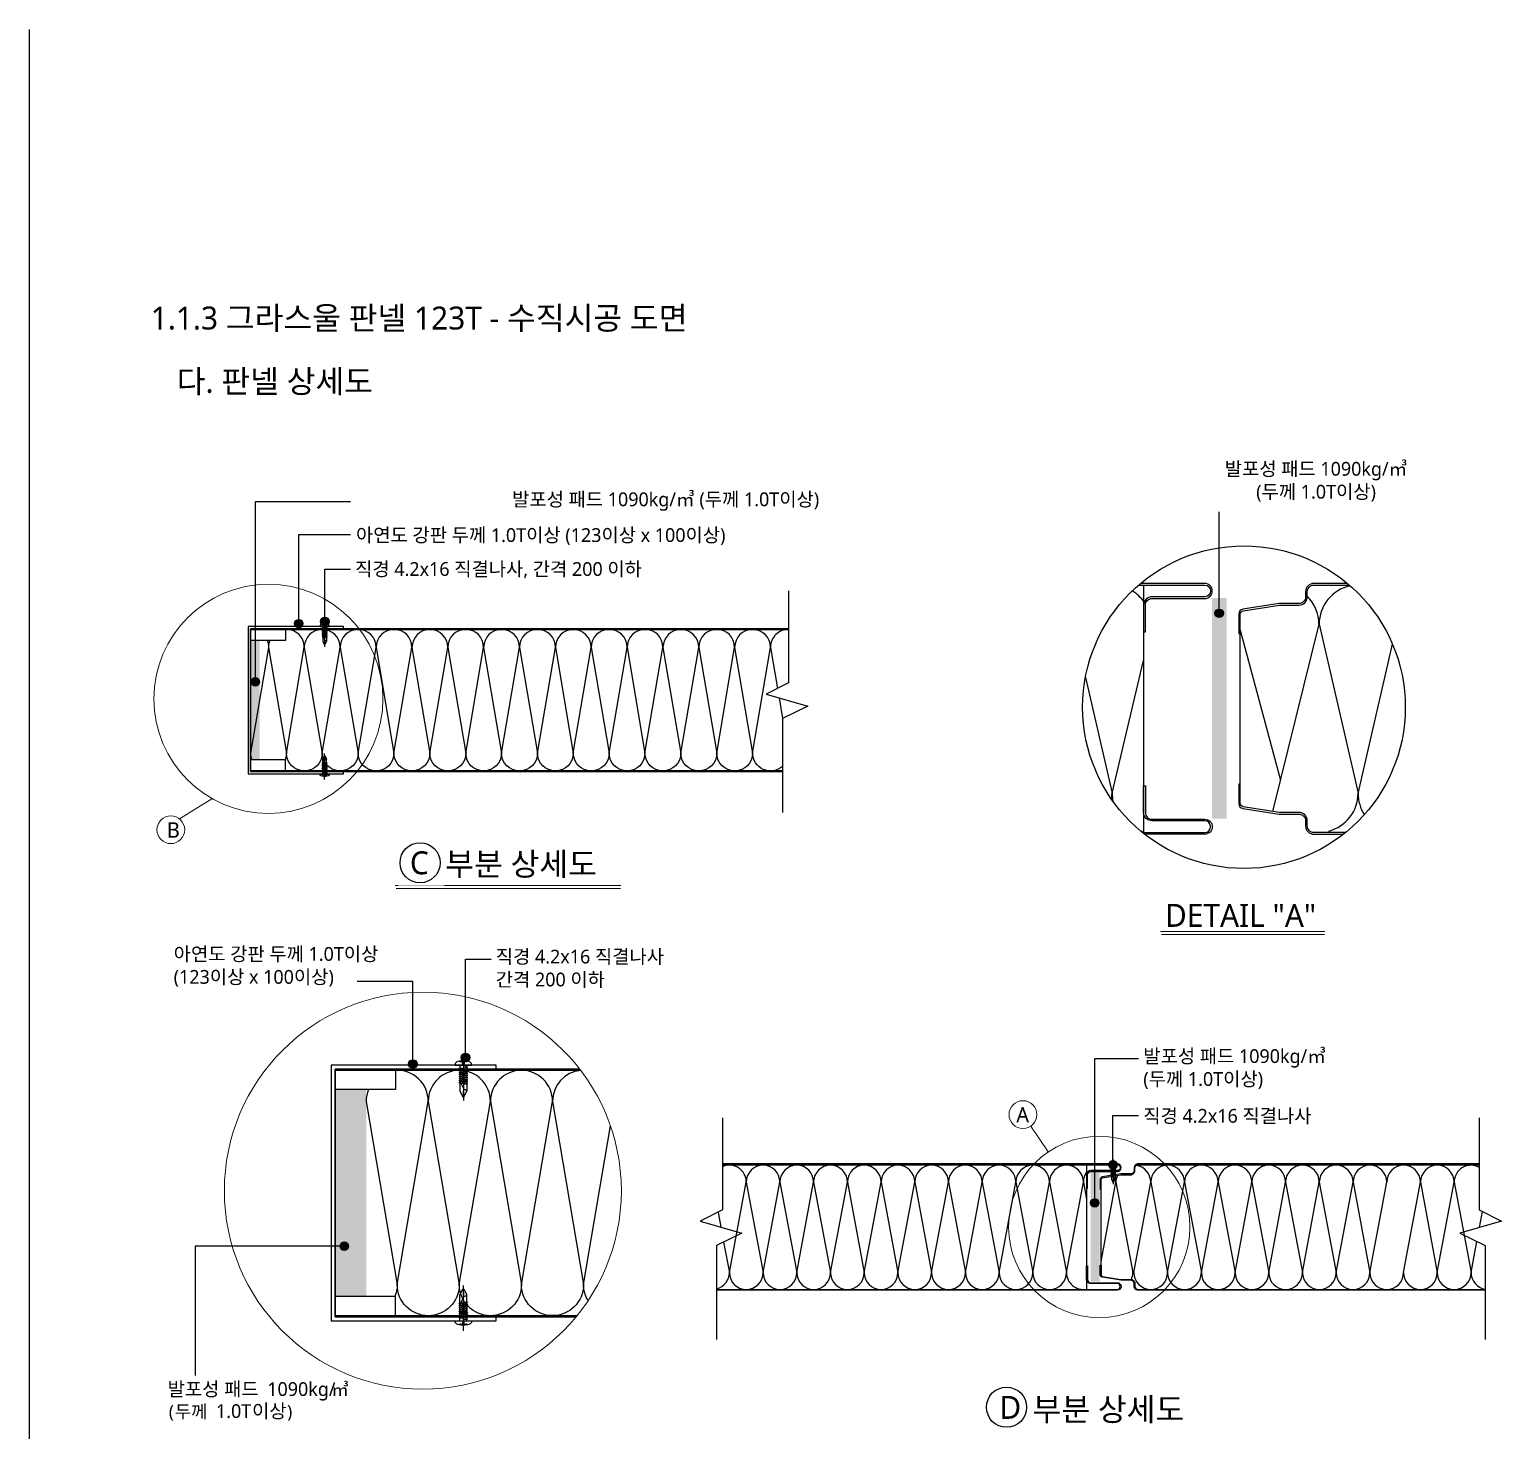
# Model space of a CAD drawing. Header units: millimetres. Extents: x -1365 to 31821, y 84 to 2865.
# Drawn here: x 18380 to 19664, y 1070 to 2292 of the extents above; entities that cross this region are included whole.
import ezdxf

# ---------------------------------------------------------------- set-up
doc = ezdxf.new("R2010")
doc.units = ezdxf.units.MM
doc.header["$LTSCALE"] = 10
doc.linetypes.add('CEN', pattern=[62, 60, -1, 0, -1])
for name, color, linetype in [('DIM', 7, 'Continuous'), ('SYM-LEAD', 6, 'Continuous'), ('SYP_BOLT', 9, 'Continuous'), ('SYP_CEN', 1, 'Continuous'), ('SYP_FACE', 6, 'Continuous'), ('SYP_FLASHING', 5, 'Continuous'), ('SYP_HATCH', 9, 'Continuous'), ('SYP_INSUL', 252, 'Continuous'), ('SYP_LEADER', 7, 'Continuous'), ('SYP_PANEL', 2, 'Continuous'), ('SYP_TEXT', 3, 'Continuous'), ('TEXT', 3, 'Continuous')]:
    doc.layers.add(name, color=color, linetype=linetype)
doc.styles.get("Standard").update_dxf_attribs({"font": 'malgun.ttf'})
doc.styles.add('SY PANEL', font='malgun.ttf')
doc.styles.add('SY맑은고딕', font='malgun.ttf', dxfattribs={"height": 100})
doc.styles.add('스타일1', font='malgun.ttf')

# ---------------------------------------------------------------- blocks, each defined once
blk = doc.blocks.new('피스')
at = {"layer": 'SYP_BOLT', "linetype": 'CEN'}
blk.add_line((3298.92, 2300.53), (3298.92, 2278.02), dxfattribs=at)
at = {"layer": 'SYP_BOLT'}
for p, q in [((3294.92, 2296.52), (3294.92, 2295.69)), ((3294.92, 2295.69), (3302.92, 2295.69)), ((3296.97, 2297.41), (3296.78, 2297.58)), ((3297.18, 2297.33), (3296.97, 2297.41)), ((3297.41, 2297.31), (3297.18, 2297.33)), ((3297.24, 2295.69), (3297.24, 2294.36)), ((3297.24, 2293.94), (3297.24, 2293.33)), ((3297.24, 2292.91), (3297.24, 2292.29)), ((3297.24, 2291.87), (3297.24, 2291.26)), ((3297.24, 2290.84), (3297.24, 2290.22)), ((3297.64, 2297.34), (3297.41, 2297.31)), ((3297.86, 2297.39), (3297.64, 2297.34)), ((3298.06, 2297.45), (3297.86, 2297.39)), ((3298.23, 2297.49), (3298.06, 2297.45)), ((3298.37, 2297.49), (3298.23, 2297.49)), ((3298.45, 2297.44), (3298.37, 2297.49)), ((3298.49, 2297.34), (3298.45, 2297.44)), ((3298.48, 2296.71), (3298.49, 2296.88)), ((3298.49, 2296.54), (3298.48, 2296.71)), ((3298.51, 2297.21), (3298.49, 2297.34)), ((3298.49, 2296.88), (3298.5, 2297.05)), ((3298.52, 2296.4), (3298.49, 2296.54)), ((3298.5, 2297.05), (3298.51, 2297.21)), ((3298.59, 2296.28), (3298.52, 2296.4)), ((3298.68, 2296.2), (3298.59, 2296.28)), ((3298.8, 2296.16), (3298.68, 2296.2)), ((3298.92, 2296.14), (3298.8, 2296.16)), ((3299.04, 2296.16), (3298.92, 2296.14)), ((3299.15, 2296.2), (3299.04, 2296.16)), ((3299.25, 2296.28), (3299.15, 2296.2)), ((3299.31, 2296.4), (3299.25, 2296.28)), ((3299.35, 2296.54), (3299.31, 2296.4)), ((3299.34, 2297.34), (3299.33, 2297.21)), ((3299.33, 2297.21), (3299.33, 2297.05)), ((3299.33, 2297.05), (3299.35, 2296.88)), ((3299.39, 2297.44), (3299.34, 2297.34)), ((3299.35, 2296.88), (3299.35, 2296.71)), ((3299.35, 2296.71), (3299.35, 2296.54)), ((3299.47, 2297.49), (3299.39, 2297.44)), ((3299.6, 2297.49), (3299.47, 2297.49)), ((3299.77, 2297.45), (3299.6, 2297.49)), ((3299.98, 2297.39), (3299.77, 2297.45)), ((3300.2, 2297.34), (3299.98, 2297.39)), ((3300.43, 2297.31), (3300.2, 2297.34)), ((3300.66, 2297.33), (3300.43, 2297.31)), ((3300.6, 2295.69), (3300.6, 2294.88)), ((3300.6, 2294.46), (3300.6, 2293.84)), ((3300.6, 2293.42), (3300.6, 2292.81)), ((3300.6, 2292.39), (3300.6, 2291.77)), ((3300.6, 2291.35), (3300.6, 2290.74)), ((3300.87, 2297.41), (3300.66, 2297.33)), ((3301.06, 2297.58), (3300.87, 2297.41)), ((3302.92, 2295.69), (3302.92, 2296.52)), ((3297.24, 2289.8), (3297.24, 2289.19)), ((3297.24, 2288.77), (3297.24, 2288.15)), ((3297.24, 2287.73), (3297.24, 2282.67)), ((3300.6, 2290.32), (3300.6, 2289.7)), ((3300.6, 2289.28), (3300.6, 2288.66)), ((3300.6, 2288.24), (3300.6, 2287.63)), ((3300.6, 2287.21), (3300.6, 2286.59)), ((3300.6, 2286.17), (3300.6, 2282.67))]:
    blk.add_line(p, q, dxfattribs=at)
at = {"layer": 'SYP_BOLT', "linetype": 'Continuous'}
for p, q in [((3296.83, 2294.2), (3297.24, 2294.36)), ((3296.83, 2294.2), (3301.01, 2293.65)), ((3296.83, 2293.16), (3297.24, 2293.33)), ((3296.83, 2293.16), (3301.01, 2292.61)), ((3296.83, 2292.13), (3297.24, 2292.29)), ((3296.83, 2292.13), (3301.01, 2291.58)), ((3296.83, 2291.09), (3297.24, 2291.26)), ((3296.83, 2291.09), (3301.01, 2290.54)), ((3296.84, 2294.11), (3300.97, 2293.57)), ((3296.84, 2294.11), (3297.24, 2293.94)), ((3296.84, 2293.07), (3300.97, 2292.53)), ((3296.84, 2293.07), (3297.24, 2292.91)), ((3296.84, 2292.04), (3300.97, 2291.5)), ((3296.84, 2292.04), (3297.24, 2291.87)), ((3296.84, 2291), (3300.97, 2290.46)), ((3296.84, 2291), (3297.24, 2290.84)), ((3297.24, 2294.36), (3300.6, 2293.84)), ((3297.24, 2293.94), (3300.6, 2293.42)), ((3297.24, 2293.33), (3300.6, 2292.81)), ((3297.24, 2292.91), (3300.6, 2292.39)), ((3297.24, 2292.29), (3300.6, 2291.77)), ((3297.24, 2291.87), (3300.6, 2291.35)), ((3297.24, 2291.26), (3300.6, 2290.74)), ((3297.24, 2290.84), (3300.6, 2290.32)), ((3298.86, 2294.88), (3300.97, 2294.6)), ((3298.86, 2294.88), (3300.6, 2294.46)), ((3298.87, 2294.96), (3301.02, 2294.68)), ((3298.87, 2294.96), (3300.6, 2294.88)), ((3301, 2294.71), (3300.6, 2294.88)), ((3301.01, 2294.63), (3300.6, 2294.46)), ((3301, 2293.68), (3300.6, 2293.84)), ((3301.01, 2293.59), (3300.6, 2293.42)), ((3301, 2292.64), (3300.6, 2292.81)), ((3301.01, 2292.55), (3300.6, 2292.39)), ((3301, 2291.61), (3300.6, 2291.77)), ((3301.01, 2291.52), (3300.6, 2291.35)), ((3296.83, 2290.05), (3297.24, 2290.22)), ((3296.83, 2290.05), (3301.01, 2289.5)), ((3296.83, 2289.02), (3297.24, 2289.19)), ((3296.83, 2289.02), (3301.01, 2288.47)), ((3296.83, 2287.98), (3297.24, 2288.15)), ((3296.83, 2287.98), (3301.01, 2287.43)), ((3296.83, 2286.95), (3297.24, 2287.11)), ((3296.83, 2286.95), (3297.24, 2286.89)), ((3296.84, 2289.97), (3300.97, 2289.42)), ((3296.84, 2289.97), (3297.24, 2289.8)), ((3296.84, 2288.93), (3300.97, 2288.39)), ((3296.84, 2288.93), (3297.24, 2288.77)), ((3296.84, 2287.89), (3300.97, 2287.35)), ((3296.84, 2287.89), (3297.24, 2287.73)), ((3296.84, 2286.86), (3297.24, 2286.81)), ((3296.84, 2286.86), (3297.24, 2286.7)), ((3297.24, 2290.22), (3300.6, 2289.7)), ((3297.24, 2289.8), (3300.6, 2289.28)), ((3297.24, 2289.19), (3300.6, 2288.66)), ((3297.24, 2288.77), (3300.6, 2288.24)), ((3297.24, 2288.15), (3300.6, 2287.63)), ((3297.24, 2287.73), (3300.6, 2287.21)), ((3297.24, 2287.73), (3299.12, 2283.68)), ((3297.54, 2287.07), (3300.6, 2286.59)), ((3297.65, 2286.84), (3301.01, 2286.4)), ((3297.69, 2286.75), (3300.97, 2286.32)), ((3297.75, 2286.61), (3300.6, 2286.17)), ((3301, 2290.57), (3300.6, 2290.74)), ((3301.01, 2290.48), (3300.6, 2290.32)), ((3301, 2289.54), (3300.6, 2289.7)), ((3301.01, 2289.45), (3300.6, 2289.28)), ((3301, 2288.5), (3300.6, 2288.66)), ((3301.01, 2288.41), (3300.6, 2288.24)), ((3301, 2287.47), (3300.6, 2287.63)), ((3301.01, 2287.38), (3300.6, 2287.21)), ((3301, 2286.43), (3300.6, 2286.59)), ((3301.01, 2286.34), (3300.6, 2286.17)), ((3297.24, 2282.67), (3298.67, 2279.82)), ((3299.16, 2279.82), (3300.6, 2282.67))]:
    blk.add_line(p, q, dxfattribs=at)
at = {"layer": 'SYP_BOLT'}
for centre, radius, start, end in [((3297.06, 2294.91), 2.68, 96.12038, 143.09613), ((3298.92, 2290.01), 7.87, 74.20502, 105.79498), ((3300.77, 2294.91), 2.68, 36.90387, 83.87962)]:
    blk.add_arc(centre, radius, start, end, dxfattribs=at)
at = {"layer": 'SYP_BOLT', "linetype": 'Continuous'}
for centre, radius, start, end in [((3296.9, 2294.16), 0.0777, 150.07535, 220.13388), ((3296.9, 2293.12), 0.0777, 150.07535, 220.13388), ((3296.9, 2292.09), 0.0777, 150.07535, 220.13388), ((3296.9, 2291.05), 0.0777, 150.07535, 220.13388), ((3298.89, 2294.92), 0.0505, 110.68507, 229.27288), ((3300.94, 2294.66), 0.0777, 330.07535, 40.13388), ((3300.94, 2293.63), 0.0777, 330.07535, 40.13388), ((3300.94, 2292.59), 0.0777, 330.07535, 40.13388), ((3300.94, 2291.56), 0.0777, 330.07535, 40.13388), ((3296.9, 2290.02), 0.0777, 150.07535, 220.13388), ((3296.9, 2288.98), 0.0777, 150.07535, 220.13388), ((3296.9, 2287.94), 0.0777, 150.07535, 220.13388), ((3296.9, 2286.91), 0.0777, 150.07535, 220.13388), ((3275, 2284.51), 24.13, 348.77857, 358.03647), ((3298.74, 2281.55), 2.16, 31.05361, 80.12284), ((3300.94, 2290.52), 0.0777, 330.07535, 40.13388), ((3300.94, 2289.49), 0.0777, 330.07535, 40.13388), ((3300.94, 2288.45), 0.0777, 330.07535, 40.13388), ((3300.94, 2287.41), 0.0777, 330.07535, 40.13388), ((3300.94, 2286.38), 0.0777, 330.07535, 40.13388), ((3298.91, 2280.11), 0.387, 230.73084, 310.10647)]:
    blk.add_arc(centre, radius, start, end, dxfattribs=at)

msp = doc.modelspace()

# ---------------------------------------------------------------- hatches: boundary and pattern name
at = {"layer": 'SYM-LEAD'}
for points in [[(19421.3, 1782.8, -1), (19413.9, 1782.8, -1)], [(18618.6, 1773.8, -1), (18611.1, 1773.8, -1)], [(18641.3, 1775.7, -1), (18633.8, 1775.7, -1)], [(18580.7, 1723.1, 1), (18573.2, 1723.1, 1)], [(18710.6, 1389.7, 1), (18718, 1389.7, 1)], [(18764, 1395.5, -1), (18756.6, 1395.5, -1)], [(19328.7, 1301.7, -1), (19321.2, 1301.7, -1)], [(19312.7, 1268.5, 1), (19305.3, 1268.5, 1)], [(18654.6, 1227.1, 1), (18654.6, 1234.5, 1)]]:
    msp.add_hatch(color=256, dxfattribs=at).paths.add_polyline_path(points)
at = {"layer": 'SYP_HATCH', "lineweight": -3}
h = msp.add_hatch(color=252, dxfattribs=at)
h.dxf.hatch_style = 1
h.paths.add_polyline_path([(19411.4, 1796), (19411.4, 1603.7), (19424.2, 1603.7), (19424.2, 1796)])
h = msp.add_hatch(color=252, dxfattribs=at)
h.dxf.hatch_style = 1
h.paths.add_polyline_path([(18572.8, 1759.2), (18572.8, 1654.9), (18580.7, 1654.9), (18580.7, 1759.2)])
h = msp.add_hatch(color=252, dxfattribs=at)
h.dxf.hatch_style = 1
h.paths.add_polyline_path([(18646.5, 1367.5), (18646.5, 1186.9), (18673.7, 1186.9), (18673.7, 1367.5)])
h = msp.add_hatch(color=252, dxfattribs=at)
h.dxf.hatch_style = 1
h.paths.add_polyline_path([(19305.4, 1295), (19305.4, 1199.9), (19313.2, 1199.9), (19313.2, 1295)])

# ---------------------------------------------------------------- linework, layer by layer
at = {"lineweight": 15}
for p, q in [((18698.9, 1545.4), (18895.8, 1545.4)), ((18699.7, 1542.9), (18895.5, 1542.9)), ((19366.5, 1505.3), (19509.7, 1505.3)), ((19367.3, 1502.7), (19509.3, 1502.7))]:
    msp.add_line(p, q, dxfattribs=at)
at = {"layer": 'DIM'}
msp.add_lwpolyline([(18380, 84), (18380, 2292)], dxfattribs=at)
at = {"layer": 'SYM-LEAD'}
for p, q in [((18577, 1723.1), (18577, 1880.4)), ((18577, 1880.4), (18659.9, 1880.4)), ((18614.8, 1773.8), (18614.8, 1851.6)), ((18637.6, 1775.7), (18637.6, 1821.4)), ((18760.3, 1395.5), (18760.3, 1481.2)), ((18714.3, 1389.7), (18714.3, 1461.6)), ((19309, 1268.5), (19309, 1394.4)), ((19324.9, 1301.7), (19324.9, 1344.7)), ((18654.6, 1230.8), (18524.4, 1230.8)), ((18524.4, 1230.8), (18524.4, 1118))]:
    msp.add_line(p, q, dxfattribs=at)
for centre in [(19417.6, 1782.8), (18614.8, 1773.8), (18637.6, 1775.7), (18577, 1723.1), (18714.3, 1389.7), (18760.3, 1395.5), (19324.9, 1301.7), (19309, 1268.5), (18654.6, 1230.8)]:
    msp.add_circle(centre, 3.72, dxfattribs=at)
at = {"layer": 'SYP_CEN'}
for points in [[(19041.9, 1802.4), (19041.9, 1722), (19022.4, 1712.2), (19058.8, 1701.9), (19036.8, 1690.9), (19036.8, 1609.1)], [(18984.5, 1342.9), (18984.5, 1262.5), (18965, 1252.6), (19001.3, 1242.3), (18979.3, 1231.4), (18979.3, 1149.5)], [(19644.3, 1342.9), (19644.3, 1262.5), (19663.8, 1252.6), (19627.5, 1242.3), (19649.5, 1231.4), (19649.5, 1149.5)]]:
    msp.add_lwpolyline(points, dxfattribs=at)
at = {"layer": 'SYP_FACE'}
for p, q in [((19351.7, 1807.4), (19351.7, 1591.6)), ((19436, 1633.9), (19436, 1765.1)), ((19301.9, 1301.9), (19301.9, 1193.1)), ((19314.6, 1214.4), (19314.6, 1280.6))]:
    msp.add_line(p, q, dxfattribs=at)
at = {"layer": 'SYP_FLASHING'}
for points in [[(18572.8, 1769.3), (18653.8, 1769.3), (18653.8, 1771.3), (18570.8, 1771.3), (18570.8, 1642.7), (18653.8, 1642.7), (18653.8, 1644.7), (18572.8, 1644.7)], [(18646.5, 1385.1), (18786.9, 1385.1), (18786.9, 1388.6), (18643, 1388.6), (18643, 1165.8), (18786.9, 1165.8), (18786.9, 1169.3), (18646.5, 1169.3)]]:
    msp.add_lwpolyline(points, close=True, dxfattribs=at)
at = {"layer": 'SYP_HATCH', "color": 252, "lineweight": -3}
for points in [[(18572.8, 1769.3), (18603.2, 1769.3), (18603.2, 1759.2), (18572.8, 1759.2)], [(18572.8, 1644.7), (18603.2, 1644.7), (18603.2, 1654.9), (18572.8, 1654.9)], [(18646.5, 1385.1), (18699.2, 1385.1), (18699.2, 1367.5), (18646.5, 1367.5)], [(18646.5, 1169.3), (18699.2, 1169.3), (18699.2, 1186.9), (18646.5, 1186.9)]]:
    msp.add_lwpolyline(points, close=True, dxfattribs=at)
at = {"layer": 'SYP_INSUL'}
for p, q in [((19464.3, 1610), (19504.7, 1773.3)), ((19504.7, 1773.3), (19538.7, 1625.8)), ((19436, 1768), (19471, 1637.3)), ((19538.7, 1625.6), (19568.6, 1755.8)), ((19324.1, 1625.8), (19351.7, 1741.5)), ((19300.9, 1726.7), (19324.1, 1625.8)), ((18990.4, 1207.8), (19005.1, 1286.7)), ((19005.1, 1286.7), (19019.8, 1207.8)), ((19019.8, 1207.8), (19034.5, 1286.7)), ((19034.5, 1286.7), (19049.2, 1207.8)), ((19049.2, 1207.8), (19063.9, 1286.7)), ((19063.9, 1286.7), (19078.6, 1207.8)), ((19078.6, 1207.8), (19093.3, 1286.7)), ((19093.3, 1286.7), (19108, 1207.8)), ((19108, 1207.8), (19122.7, 1286.7)), ((19122.7, 1286.7), (19137.4, 1207.8)), ((19137.4, 1207.8), (19152.1, 1286.7)), ((19152.1, 1286.7), (19166.8, 1207.8)), ((19166.8, 1207.8), (19181.5, 1286.7)), ((19181.5, 1286.7), (19196.2, 1207.8)), ((19196.2, 1207.8), (19210.9, 1286.7)), ((19210.9, 1286.7), (19225.6, 1207.8)), ((19225.6, 1207.8), (19240.3, 1286.7)), ((19240.3, 1286.7), (19255, 1207.8)), ((19255, 1207.8), (19269.7, 1286.7)), ((19269.7, 1286.7), (19284.4, 1207.8)), ((19284.4, 1207.8), (19299.1, 1286.7)), ((19299.1, 1286.7), (19301.9, 1271.5)), ((19314.6, 1217.6), (19327.5, 1286.7)), ((19327.5, 1286.7), (19342.2, 1207.8)), ((19343.2, 1207.8), (19357.9, 1286.7)), ((19357.9, 1286.7), (19372.6, 1207.8)), ((19372.6, 1207.8), (19387.3, 1286.7)), ((19387.3, 1286.7), (19402, 1207.8)), ((19402, 1207.8), (19416.7, 1286.7)), ((19416.7, 1286.7), (19431.4, 1207.8)), ((19431.4, 1207.8), (19446.1, 1286.7)), ((19446.1, 1286.7), (19460.8, 1207.8)), ((19460.8, 1207.8), (19475.5, 1286.7)), ((19475.5, 1286.7), (19490.2, 1207.8)), ((19490.2, 1207.8), (19504.9, 1286.7)), ((19504.9, 1286.7), (19519.6, 1207.8)), ((19519.6, 1207.8), (19534.3, 1286.7)), ((19534.3, 1286.7), (19549, 1207.8)), ((19549, 1207.8), (19563.7, 1286.7)), ((19578.4, 1207.8), (19593.1, 1286.7)), ((19593.1, 1286.7), (19607.8, 1207.8)), ((19607.8, 1207.8), (19622.5, 1286.7)), ((19622.5, 1286.7), (19637.2, 1207.8)), ((18980.6, 1260.5), (18983, 1247.5)), ((19644.5, 1247.2), (19647.1, 1261.1)), ((18985.4, 1234.4), (18990.4, 1207.8)), ((19637.2, 1207.8), (19642.2, 1235))]:
    msp.add_line(p, q, dxfattribs=at)
for points in [[(18587.3, 1759.2, -0.099082), (18588.5, 1753.1), (18572.8, 1660.9, 0.099082), (18574, 1654.9)], [(18589.7, 1759.2, 0.099082), (18588.5, 1753.1), (18604.1, 1660.9, -0.099082), (18602.9, 1654.9)], [(19036.8, 1649.3, -0.649965), (19010.7, 1660.9), (19026.3, 1753.1, 1), (18995, 1753.1), (19010.7, 1660.9, -1), (18979.4, 1660.9), (18995, 1753.1, 1), (18963.7, 1753.1), (18979.4, 1660.9, -1), (18948.1, 1660.9), (18963.7, 1753.1, 1), (18932.5, 1753.1), (18948.1, 1660.9, -1), (18916.8, 1660.9), (18932.5, 1753.1, 1), (18901.2, 1753.1), (18916.8, 1660.9, -1), (18885.6, 1660.9), (18901.2, 1753.1, 1), (18869.9, 1753.1), (18885.6, 1660.9, -1), (18854.3, 1660.9), (18869.9, 1753.1, 1), (18838.7, 1753.1), (18854.3, 1660.9, -1), (18823, 1660.9), (18838.7, 1753.1, 1), (18807.4, 1753.1), (18823, 1660.9, -1), (18791.7, 1660.9), (18807.4, 1753.1, 1), (18776.1, 1753.1), (18791.7, 1660.9, -1), (18760.5, 1660.9), (18776.1, 1753.1, 1), (18744.8, 1753.1), (18760.5, 1660.9, -1), (18729.2, 1660.9), (18744.8, 1753.1, 1), (18713.6, 1753.1), (18729.2, 1660.9, -1), (18697.9, 1660.9), (18713.6, 1753.1, 1), (18682.3, 1753.1), (18697.9, 1660.9, -1), (18666.7, 1660.9), (18682.3, 1753.1, 1), (18651, 1753.1), (18666.7, 1660.9, -1), (18635.4, 1660.9), (18651, 1753.1, 1), (18619.7, 1753.1), (18635.4, 1660.9, -1), (18604.1, 1660.9), (18619.7, 1753.1, 0.431138), (18603.2, 1768.8)], [(19041.9, 1768.8, 0.414214), (19026.3, 1753.1), (19032.4, 1717.2)], [(18860.8, 1384.1, 0.387779), (18836.2, 1357.1), (18863.2, 1197.3, -1), (18809.1, 1197.3), (18836.2, 1357.1, 1), (18782, 1357.1), (18809.1, 1197.3, -1), (18754.9, 1197.3), (18782, 1357.1, 1), (18727.8, 1357.1), (18754.9, 1197.3, -1), (18700.7, 1197.3), (18727.8, 1357.1, 0.431138), (18699.2, 1384.2)], [(18675.7, 1367.5, 0.099082), (18673.6, 1357.1), (18700.7, 1197.3, -0.099082), (18698.6, 1186.9)], [(18867.2, 1183.2, -0.137393), (18863.2, 1197.3), (18886.7, 1335.7)]]:
    msp.add_lwpolyline(points, format="xyb", dxfattribs=at)
msp.add_lwpolyline([(19033.8, 1709), (19036.8, 1691)], dxfattribs=at)
for centre, radius, start, end in [((19324.1, 1773.3), 34, 34.3072, 58.6742), ((19470.6, 1773.3), 34, 0, 45.8073), ((19538.7, 1773.3), 34, 101.6302, 180), ((19290.1, 1625.8), 34, 350.9507, 0), ((19290.1, 1625.8), 34, 350.9507, 0), ((19358.2, 1625.8), 34, 180, 191.825), ((19504.7, 1625.8), 34, 284.2491, 0), ((19572.7, 1625.6), 34, 180, 212.7424), ((19572.7, 1625.6), 34, 180, 212.7424), ((19358.2, 1625.8), 34, 253.7908, 259.1265), ((18990.4, 1286.7), 14.7, 0, 113.7548), ((19019.8, 1286.7), 14.7, 0, 180), ((19049.2, 1286.7), 14.7, 0, 180), ((19078.6, 1286.7), 14.7, 0, 180), ((19108, 1286.7), 14.7, 0, 180), ((19137.4, 1286.7), 14.7, 0, 180), ((19166.8, 1286.7), 14.7, 0, 180), ((19196.2, 1286.7), 14.7, 0, 180), ((19225.6, 1286.7), 14.7, 0, 180), ((19255, 1286.7), 14.7, 0, 180), ((19284.4, 1286.7), 14.7, 0, 180), ((19343.2, 1286.7), 14.7, 0, 82.3231), ((19372.6, 1286.7), 14.7, 0, 180), ((19402, 1286.7), 14.7, 0, 180), ((19431.4, 1286.7), 14.7, 0, 180), ((19460.8, 1286.7), 14.7, 0, 180), ((19490.2, 1286.7), 14.7, 0, 180), ((19519.6, 1286.7), 14.7, 0, 180), ((19549, 1286.7), 14.7, 0, 180), ((19578.4, 1286.7), 14.7, 0, 180), ((19607.8, 1286.7), 14.7, 0, 180), ((19637.2, 1286.7), 14.7, 60.8808, 180), ((19313.8, 1286.7), 14.7, 143.7754, 180), ((19312.8, 1286.7), 14.7, 0, 21.8459), ((19342.2, 1286.7), 14.7, 156.6426, 180), ((18975.7, 1207.8), 14.7, 284.2689, 0), ((19005.1, 1207.8), 14.7, 180, 0), ((19034.5, 1207.8), 14.7, 180, 0), ((19034.5, 1207.8), 14.7, 180, 0), ((19063.9, 1207.8), 14.7, 180, 0), ((19063.9, 1207.8), 14.7, 180, 0), ((19093.3, 1207.8), 14.7, 180, 0), ((19122.7, 1207.8), 14.7, 180, 0), ((19122.7, 1207.8), 14.7, 180, 0), ((19152.1, 1207.8), 14.7, 180, 0), ((19152.1, 1207.8), 14.7, 180, 0), ((19181.5, 1207.8), 14.7, 180, 0), ((19210.9, 1207.8), 14.7, 180, 0), ((19210.9, 1207.8), 14.7, 180, 0), ((19240.3, 1207.8), 14.7, 180, 0), ((19240.3, 1207.8), 14.7, 180, 0), ((19269.7, 1207.8), 14.7, 180, 0), ((19269.7, 1207.8), 14.7, 180, 0), ((19299.1, 1207.8), 14.7, 180, 281.1451), ((19327.5, 1207.8), 14.7, 336.2176, 0), ((19357.9, 1207.8), 14.7, 180, 0), ((19387.3, 1207.8), 14.7, 180, 0), ((19387.3, 1207.8), 14.7, 180, 0), ((19416.7, 1207.8), 14.7, 180, 0), ((19416.7, 1207.8), 14.7, 180, 0), ((19446.1, 1207.8), 14.7, 180, 0), ((19475.5, 1207.8), 14.7, 180, 0), ((19475.5, 1207.8), 14.7, 180, 0), ((19504.9, 1207.8), 14.7, 180, 0), ((19504.9, 1207.8), 14.7, 180, 0), ((19534.3, 1207.8), 14.7, 180, 0), ((19563.7, 1207.8), 14.7, 180, 0), ((19563.7, 1207.8), 14.7, 180, 0), ((19593.1, 1207.8), 14.7, 180, 0), ((19622.5, 1207.8), 14.7, 180, 0), ((19622.5, 1207.8), 14.7, 180, 0), ((19651.9, 1207.8), 14.7, 180, 260.6382)]:
    msp.add_arc(centre, radius, start, end, dxfattribs=at)
at = {"layer": 'SYP_LEADER'}
msp.add_circle((19439.2, 1700.9), 140.7, dxfattribs=at)
at = {"layer": 'SYP_LEADER', "lineweight": 5}
for centre, radius in [((18588.4, 1708.2), 99.9), ((18723.1, 1279.2), 173.1), ((19313, 1247.6), 79.1)]:
    msp.add_circle(centre, radius, dxfattribs=at)
at = {"layer": 'SYP_PANEL'}
for points in [[(19347.3, 1807.4), (19405, 1807.4, -1), (19405, 1797.2), (19359, 1797.2, 0.414214), (19351.7, 1789.9), (19351.7, 1766.5), (19353.2, 1766.5), (19353.2, 1789.9, -0.414214), (19359, 1795.7), (19405, 1795.7, 1), (19405, 1808.8), (19349, 1808.8)], [(19529.3, 1808.8), (19500.2, 1808.8, 0.414214), (19492.9, 1801.5), (19492.9, 1797.2, -0.414214), (19487.1, 1791.3), (19470, 1791.3), (19438.3, 1786.3, 0.368919), (19434.6, 1782), (19434.6, 1765.1), (19436, 1765.1), (19436, 1782, -0.368919), (19438.5, 1784.9), (19470.1, 1789.9), (19487.1, 1789.9, 0.414214), (19494.4, 1797.2), (19494.4, 1801.5, -0.414214), (19500.2, 1807.4), (19531, 1807.4)], [(19350.6, 1591.6), (19405, 1591.6, 1), (19405, 1601.8), (19359, 1601.8, -0.414214), (19351.7, 1609.1), (19351.7, 1632.4), (19353.2, 1632.4), (19353.2, 1609.1, 0.414214), (19359, 1603.2), (19405, 1603.2, -1), (19405, 1590.1), (19352.4, 1590.1)], [(19527.7, 1591.6), (19500.2, 1591.6, -0.414214), (19494.4, 1597.4), (19494.4, 1601.8, 0.414214), (19487.1, 1609.1), (19470.1, 1609.1), (19438.5, 1614.1, -0.368919), (19436, 1617), (19436, 1633.9), (19434.6, 1633.9), (19434.6, 1617, 0.368919), (19438.3, 1612.6), (19470, 1607.6), (19487.1, 1607.6, -0.414214), (19492.9, 1601.8), (19492.9, 1597.4, 0.414214), (19500.2, 1590.1), (19525.9, 1590.1)], [(18984.5, 1301.9), (19328.7, 1301.9, -1), (19328.7, 1296.7), (19305.6, 1296.7, 0.414214), (19301.9, 1293.1), (19301.9, 1281.3), (19302.7, 1281.3), (19302.7, 1293.1, -0.414214), (19305.6, 1296), (19328.7, 1296, 1), (19328.7, 1302.6), (18984.5, 1302.6)], [(19644.3, 1302.6), (19347, 1302.6, 0.414214), (19343.3, 1298.9), (19343.3, 1296.7, -0.414214), (19340.3, 1293.8), (19331.7, 1293.8), (19315.7, 1291.3, 0.368919), (19313.9, 1289.1), (19313.9, 1280.6), (19314.6, 1280.6), (19314.6, 1289.1, -0.368919), (19315.9, 1290.5), (19331.8, 1293.1), (19340.3, 1293.1, 0.414214), (19344, 1296.7), (19344, 1298.9, -0.414214), (19347, 1301.9), (19644.3, 1301.9)], [(18979.3, 1193.1), (19328.7, 1193.1, 1), (19328.7, 1198.2), (19305.6, 1198.2, -0.414214), (19301.9, 1201.9), (19301.9, 1213.7), (19302.7, 1213.7), (19302.7, 1201.9, 0.414214), (19305.6, 1199), (19328.7, 1199, -1), (19328.7, 1192.4), (18979.3, 1192.4)], [(19649.5, 1192.4), (19347, 1192.4, -0.414214), (19343.3, 1196), (19343.3, 1198.2, 0.414214), (19340.3, 1201.2), (19331.7, 1201.2), (19315.7, 1203.7, -0.368919), (19313.9, 1205.9), (19313.9, 1214.4), (19314.6, 1214.4), (19314.6, 1205.9, 0.368919), (19315.9, 1204.4), (19331.8, 1201.9), (19340.3, 1201.9, -0.414214), (19344, 1198.2), (19344, 1196, 0.414214), (19347, 1193.1), (19649.5, 1193.1)]]:
    msp.add_lwpolyline(points, format="xyb", dxfattribs=at)
at = {"layer": 'SYP_PANEL', "lineweight": -3}
for points in [[(19041.9, 1769.3), (18572.8, 1769.3), (18572.8, 1644.7), (19036.8, 1644.7)], [(18572.8, 1768.8), (19041.9, 1768.8)], [(19036.8, 1645.3), (18572.8, 1645.3)], [(18860, 1385.1), (18646.5, 1385.1), (18646.5, 1169.3), (18856.9, 1169.3)], [(18646.5, 1384.2), (18860.7, 1384.2)], [(18857.6, 1170.2), (18646.5, 1170.2)]]:
    msp.add_lwpolyline(points, dxfattribs=at)

# ---------------------------------------------------------------- block references
at = {"layer": 'SYP_BOLT'}
for p, xscale, yscale, zscale in [((15297.3, -553), 1.0125, 1.0125, 1.0125), ((12971.6, -2638.2), 1.75415625, 1.75415625, 1.75415625), ((16142.4, -913), 0.9647859375000001, 0.9647859375000001, 0.9647859375000001)]:
    msp.add_blockref('피스', p, dxfattribs=dict(at, xscale=xscale, yscale=yscale, zscale=zscale))
at = {"layer": 'SYP_BOLT', "rotation": 180}
for p, xscale, yscale, zscale in [((15297.3, 3967), -1.0125, 1.0125, 1.0125), ((12971.6, 5192.6), -1.75415625, 1.75415625, 1.75415625)]:
    msp.add_blockref('피스', p, dxfattribs=dict(at, xscale=xscale, yscale=yscale, zscale=zscale))

# ---------------------------------------------------------------- texts
at = {"layer": 'SYP_TEXT', "style": 'SY맑은고딕'}
for s, p in [('1.1.3 그라스울 판넬 123T - 수직시공 도면', (18485.8, 2030.3)), ('다. 판넬 상세도 ', (18508.5, 1975.1)), ('DETAIL "A"', (19370.3, 1509.3))]:
    msp.add_text(s, height=20, dxfattribs=at).set_placement(p)
at = {"layer": 'SYP_TEXT'}
for s, height, p in [('㎥', 11.2, (18643.3, 1100.2)), ('(', 11.2, (18501.6, 1081)), ('두께 ', 11.25, (18506.9, 1081)), (')', 11.2, (18604.8, 1081))]:
    msp.add_text(s, height=height, dxfattribs=at).set_placement(p)
at = {"layer": 'SYP_TEXT', "insert": (19225.9, 1080.2), "char_height": 20, "attachment_point": 7, "style": 'SY맑은고딕', "bg_fill": 2}
msp.add_mtext('D', dxfattribs=at)
at = {"layer": 'TEXT', "color": 3, "style": '스타일1'}
for s, p in [('발포성 패드 ', (18500.5, 1100.2)), ('1090kg/', (18587.4, 1100.2)), ('1.0T', (18542.7, 1081)), ('이상', (18574.1, 1081))]:
    msp.add_text(s, height=12, dxfattribs=at).set_placement(p)
at = {"layer": 'TEXT', "color": 3, "char_height": 12, "attachment_point": 1, "style": '스타일1', "bg_fill": 2}
for s, insert in [('\\pxqc;발포성 패드 1090kg/㎥\\P(두께 1.0T이상)', (19422.4, 1914.8)), ('\\pxqc;발포성 패드 1090kg/㎥ (두께 1.0T이상)', (18800.9, 1888.2)), ('아연도 강판 두께 1.0T이상 (123이상 x 100이상)', (18664.8, 1857)), ('\\pxql;발포성 패드 1090kg/㎥\\P(두께 1.0T이상)', (19351.4, 1402.6))]:
    msp.add_mtext(s, dxfattribs=dict(at, insert=insert))

# ---------------------------------------------------------------- next in the draw order: linework, layer by layer
at = {"layer": 'SYM-LEAD'}
for p, q in [((19417.6, 1782.8), (19417.6, 1871.4)), ((18614.8, 1851.6), (18659.9, 1851.6)), ((19309, 1394.4), (19347.3, 1394.4))]:
    msp.add_line(p, q, dxfattribs=at)
at = {"layer": 'SYP_TEXT'}
msp.add_circle((19232.1, 1090.4), 17.5, dxfattribs=at)

# ---------------------------------------------------------------- next in the draw order: texts
at = {"layer": 'SYP_LEADER', "lineweight": 5, "char_height": 13.4, "attachment_point": 7, "style": 'SY PANEL', "bg_fill": 2}
for s, insert in [('B', (18499.8, 1587.1)), ('A', (19240.6, 1338.7))]:
    msp.add_mtext(s, dxfattribs=dict(at, insert=insert))
at = {"layer": 'SYP_TEXT', "style": 'SY맑은고딕'}
msp.add_text('부분 상세도', height=20, dxfattribs=at).set_placement((19254.8, 1078.5))
at = {"layer": 'SYP_TEXT', "insert": (18711.8, 1554.9), "char_height": 20, "attachment_point": 7, "style": 'SY맑은고딕', "bg_fill": 2}
msp.add_mtext('C', dxfattribs=at)
at = {"layer": 'TEXT', "color": 3, "char_height": 12, "attachment_point": 1, "style": '스타일1', "bg_fill": 2}
for s, insert in [('직경 4.2x16 직결나사, 간격 200 이하', (18664, 1827.4)), ('아연도 강판 두께 1.0T이상\\P(123이상 x 100이상)', (18505.8, 1491.7)), ('직경 4.2x16 직결나사\\P간격 200 이하', (18786.7, 1489.4)), ('직경 4.2x16 직결나사', (19351.4, 1350.5))]:
    msp.add_mtext(s, dxfattribs=dict(at, insert=insert))

# ---------------------------------------------------------------- next in the draw order: linework, layer by layer
at = {"layer": 'SYM-LEAD'}
for p, q in [((18637.6, 1821.4), (18659.9, 1821.4)), ((18760.3, 1481.2), (18782.6, 1481.2)), ((18714.3, 1461.6), (18665.7, 1461.6)), ((19324.9, 1344.7), (19347.3, 1344.7))]:
    msp.add_line(p, q, dxfattribs=at)
at = {"layer": 'SYP_LEADER', "lineweight": 5}
for p, q in [((18510.8, 1603.5), (18539.2, 1621.1)), ((19253.2, 1335.6), (19268.5, 1313.1))]:
    msp.add_line(p, q, dxfattribs=at)
for centre in [(18503.3, 1594), (19246.4, 1345.6)]:
    msp.add_circle(centre, 12.1, dxfattribs=at)
at = {"layer": 'SYP_TEXT'}
msp.add_circle((18720.7, 1565.2), 17.5, dxfattribs=at)

# ---------------------------------------------------------------- next in the draw order: texts
at = {"layer": 'SYP_TEXT', "style": 'SY맑은고딕'}
msp.add_text('부분 상세도', height=20, dxfattribs=at).set_placement((18742.6, 1554.1))

doc.saveas('drawing.dxf')
